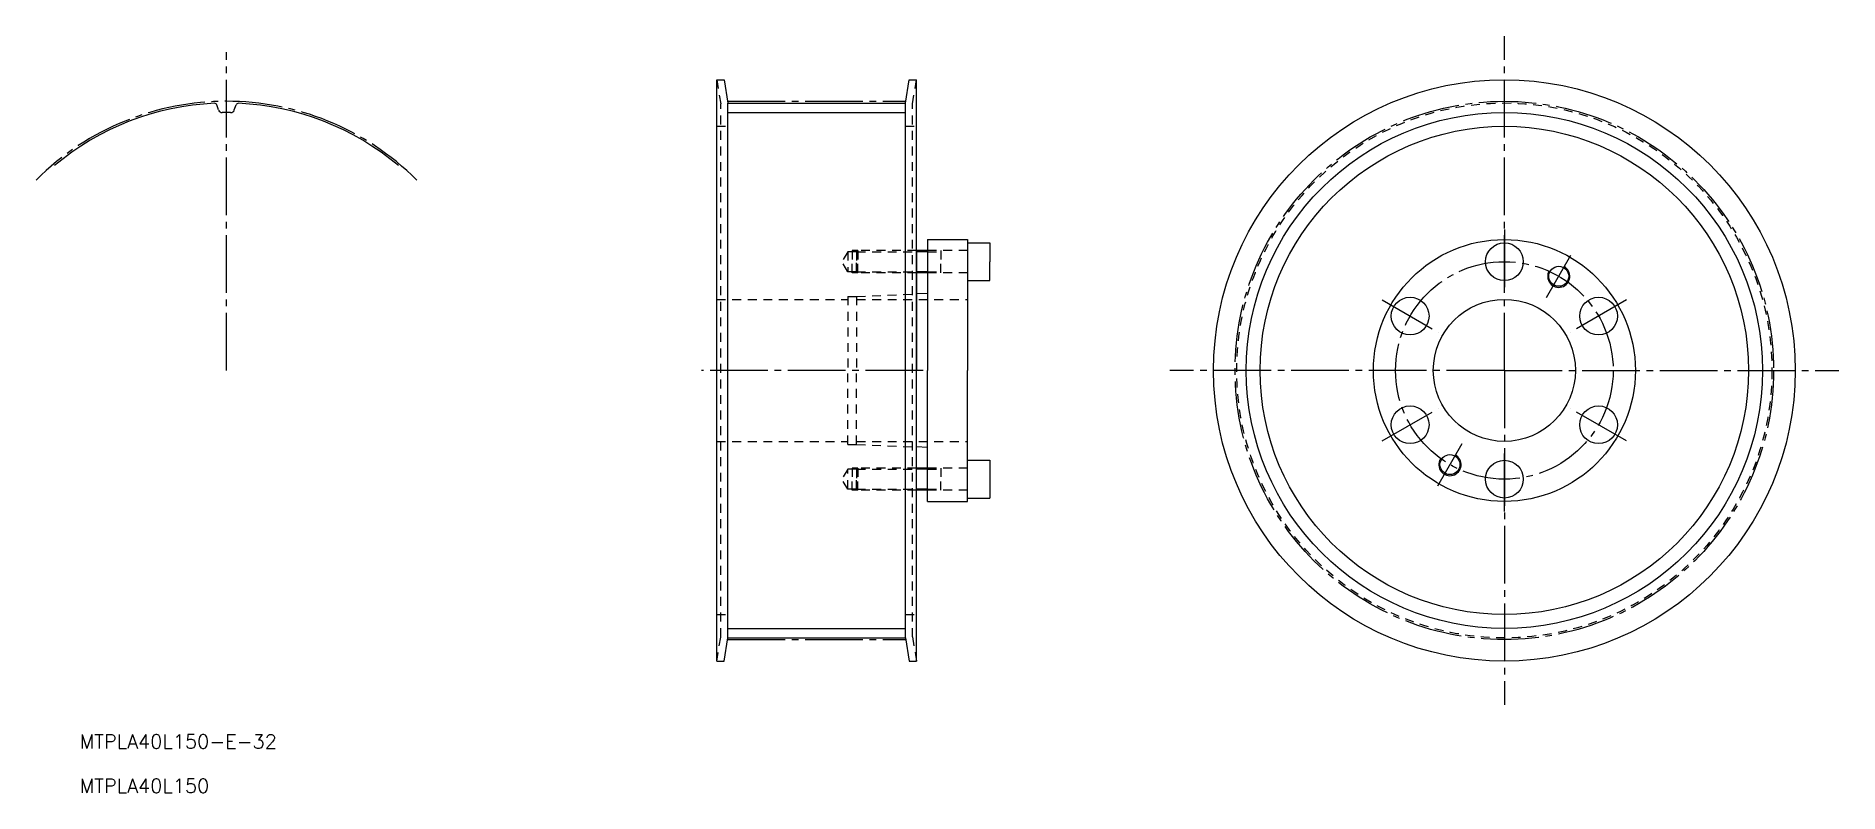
# Model space of a CAD drawing. Extents: x 16 to 422, y 48 to 219.
import ezdxf

# ---------------------------------------------------------------- set-up
doc = ezdxf.new("R2010")
doc.units = 0
doc.linetypes.add('CENTER', pattern=[17.5, 13, -1.5, 1.5, -1.5])
doc.linetypes.add('DASHED', pattern=[3.5, 2, -1.5])
doc.layers.get('0').update_dxf_attribs({"linetype": 'CONTINUOUS'})
doc.layers.add('CENTER', color=1, linetype='CENTER')
doc.styles.get("Standard").update_dxf_attribs({"font": 'txt.shx', "bigfont": '@extfont2.shx'})

msp = doc.modelspace()

# ---------------------------------------------------------------- linework, layer by layer
at = {"color": 7, "linetype": 'CONTINUOUS'}
for p, q in [((169.12, 77.81), (169.12, 208.81)), ((169.12, 208.81), (170.78, 208.81)), ((170.78, 208.81), (171.62, 203.56)), ((211.62, 203.56), (212.46, 208.81)), ((212.46, 208.81), (214.12, 208.81)), ((214.12, 77.81), (214.12, 208.81)), ((56.95, 201.99), (56.53, 203.15)), ((60.47, 201.99), (60.9, 203.15)), ((171.62, 203.56), (211.62, 203.56)), ((171.62, 83.05), (171.62, 203.56)), ((211.62, 83.05), (211.62, 203.56)), ((170.78, 77.81), (171.62, 83.05)), ((171.62, 83.05), (211.62, 83.05)), ((211.62, 83.05), (212.46, 77.81)), ((169.12, 77.81), (170.78, 77.81)), ((212.46, 77.81), (214.12, 77.81))]:
    msp.add_line(p, q, dxfattribs=at)
at = {"color": 3, "linetype": 'DASHED'}
for p, q in [((169.12, 208.81), (170.02, 203.35)), ((213.22, 203.35), (214.12, 208.81)), ((170.02, 83.26), (170.02, 203.35)), ((213.22, 83.26), (213.22, 203.35)), ((169.12, 198.31), (171.62, 198.31)), ((211.62, 198.31), (214.12, 198.31)), ((198.62, 170.06), (197.32, 167.81)), ((198.62, 165.56), (197.32, 167.81)), ((200.62, 170.06), (198.62, 170.06)), ((198.62, 170.06), (198.62, 165.56)), ((200.87, 170.31), (199.62, 170.31)), ((199.62, 170.31), (199.62, 167.81)), ((199.62, 165.31), (199.62, 167.81)), ((200.87, 170.31), (200.62, 170.06)), ((200.62, 170.06), (214.12, 170.06)), ((200.62, 170.06), (200.62, 167.81)), ((200.62, 165.56), (200.62, 167.81)), ((214.12, 170.31), (200.87, 170.31)), ((200.87, 170.31), (200.87, 167.81)), ((200.87, 165.31), (200.87, 167.81)), ((225.62, 170.31), (216.62, 170.31)), ((216.62, 170.06), (219.62, 170.06)), ((219.62, 170.31), (219.62, 167.81)), ((219.62, 165.31), (219.62, 167.81)), ((200.62, 165.56), (198.62, 165.56)), ((200.87, 165.31), (199.62, 165.31)), ((200.62, 165.56), (214.12, 165.56)), ((200.87, 165.31), (200.62, 165.56)), ((214.12, 165.31), (200.87, 165.31)), ((216.62, 165.56), (219.62, 165.56)), ((225.62, 165.31), (216.62, 165.31)), ((169.12, 159.31), (198.62, 159.31)), ((198.62, 159.98), (198.62, 143.31)), ((198.62, 159.98), (200.62, 159.98)), ((200.62, 159.98), (214.12, 160.55)), ((200.62, 159.98), (200.62, 143.31)), ((200.62, 159.31), (225.62, 159.31)), ((198.62, 126.63), (198.62, 143.31)), ((200.62, 126.63), (200.62, 143.31)), ((169.12, 127.31), (198.62, 127.31)), ((198.62, 126.63), (200.62, 126.63)), ((200.62, 127.31), (225.62, 127.31)), ((200.62, 126.63), (214.12, 126.06)), ((198.62, 121.06), (197.32, 118.81)), ((198.62, 116.56), (197.32, 118.81)), ((200.62, 121.06), (198.62, 121.06)), ((198.62, 116.56), (198.62, 121.06)), ((200.87, 121.31), (199.62, 121.31)), ((199.62, 121.31), (199.62, 118.81)), ((199.62, 116.31), (199.62, 118.81)), ((200.87, 121.31), (200.62, 121.06)), ((200.62, 121.06), (214.12, 121.06)), ((200.62, 121.06), (200.62, 118.81)), ((200.62, 116.56), (200.62, 118.81)), ((214.12, 121.31), (200.87, 121.31)), ((200.87, 121.31), (200.87, 118.81)), ((200.87, 116.31), (200.87, 118.81)), ((225.62, 121.31), (216.62, 121.31)), ((216.62, 121.06), (219.62, 121.06)), ((219.62, 121.31), (219.62, 118.81)), ((219.62, 116.31), (219.62, 118.81)), ((200.62, 116.56), (198.62, 116.56)), ((200.87, 116.31), (199.62, 116.31)), ((200.62, 116.56), (214.12, 116.56)), ((200.87, 116.31), (200.62, 116.56)), ((214.12, 116.31), (200.87, 116.31)), ((216.62, 116.56), (219.62, 116.56)), ((225.62, 116.31), (216.62, 116.31)), ((169.12, 88.31), (171.62, 88.31)), ((211.62, 88.31), (214.12, 88.31)), ((169.12, 77.81), (170.02, 83.26)), ((213.22, 83.26), (214.12, 77.81))]:
    msp.add_line(p, q, dxfattribs=at)
at = {"color": 3, "linetype": 'CONTINUOUS'}
for p, q in [((171.62, 201.43), (211.62, 201.43)), ((171.62, 85.18), (211.62, 85.18))]:
    msp.add_line(p, q, dxfattribs=at)
for p, q in [((216.62, 172.81), (225.62, 172.81)), ((216.62, 172.81), (216.62, 170.31)), ((225.62, 172.81), (225.62, 172.06)), ((225.62, 172.06), (225.62, 163.56)), ((225.62, 172.06), (230.62, 172.06)), ((230.62, 172.06), (230.62, 167.81)), ((216.62, 170.31), (214.12, 170.31)), ((214.12, 170.31), (214.12, 165.31)), ((216.62, 170.31), (216.62, 165.31)), ((230.62, 163.56), (230.62, 167.81)), ((214.12, 165.31), (214.12, 160.55)), ((216.62, 165.31), (214.12, 165.31)), ((216.62, 165.31), (216.62, 160.66)), ((225.62, 163.56), (225.62, 143.31)), ((225.62, 163.56), (230.62, 163.56)), ((216.62, 160.66), (214.12, 160.55)), ((214.12, 160.55), (214.12, 143.31)), ((216.62, 160.66), (216.62, 143.31)), ((214.12, 126.06), (214.12, 143.31)), ((216.62, 125.96), (216.62, 143.31)), ((225.62, 123.06), (225.62, 143.31)), ((214.12, 121.31), (214.12, 126.06)), ((216.62, 125.96), (214.12, 126.06)), ((216.62, 121.31), (216.62, 125.96)), ((225.62, 114.56), (225.62, 123.06)), ((225.62, 123.06), (230.62, 123.06)), ((230.62, 123.06), (230.62, 114.56)), ((216.62, 121.31), (214.12, 121.31)), ((214.12, 116.31), (214.12, 121.31)), ((216.62, 116.31), (216.62, 121.31)), ((216.62, 116.31), (214.12, 116.31)), ((216.62, 113.81), (216.62, 116.31)), ((216.62, 113.81), (225.62, 113.81)), ((225.62, 114.56), (230.62, 114.56)), ((225.62, 113.81), (225.62, 114.56))]:
    msp.add_line(p, q)
at = {"color": 3}
for p, q in [((216.62, 170.06), (214.12, 170.06)), ((216.62, 165.56), (214.12, 165.56)), ((216.62, 121.06), (214.12, 121.06)), ((216.62, 116.56), (214.12, 116.56))]:
    msp.add_line(p, q, dxfattribs=at)
for centre, radius in [((346.5, 143.31), 65.5), ((346.5, 143.31), 55), ((346.5, 143.31), 29.5), ((346.5, 143.31), 29.5), ((346.5, 167.81), 4.25), ((358.75, 164.52), 2.25), ((325.28, 155.56), 4.25), ((346.5, 143.31), 16), ((367.72, 155.56), 4.25), ((325.28, 131.06), 4.25), ((367.72, 131.06), 4.25), ((334.25, 122.09), 2.25), ((346.5, 118.81), 4.25)]:
    msp.add_circle(centre, radius)
at = {"color": 3, "linetype": 'DASHED'}
msp.add_circle((346.5, 143.31), 60.26, dxfattribs=at)
at = {"color": 3}
msp.add_circle((346.5, 143.31), 58.13, dxfattribs=at)
at = {"color": 7, "linetype": 'CONTINUOUS'}
for centre, radius, start, end in [((58.71, 143.31), 60.25, 92.5737, 130), ((56.03, 202.97), 0.53, 20, 92.5737), ((61.39, 202.97), 0.53, 87.4263, 160), ((58.71, 143.31), 60.25, 50, 87.4263), ((57.76, 202.28), 0.86, 200, 270.9253), ((58.71, 143.31), 58.12, 89.0747, 90.9253), ((59.66, 202.28), 0.86, 269.0747, 340)]:
    msp.add_arc(centre, radius, start, end, dxfattribs=at)
at = {"color": 3}
for centre in [(358.75, 164.52), (334.25, 122.09)]:
    msp.add_arc(centre, 2.5, 150, 62, dxfattribs=at)
at = {"layer": 'CENTER', "color": 1, "linetype": 'CENTER'}
for p, q in [((346.5, 143.31), (346.5, 218.66)), ((58.71, 143.31), (58.71, 215)), ((171.56, 203.95), (211.68, 203.95)), ((346.5, 175.06), (346.5, 160.56)), ((356, 159.76), (361.5, 169.29)), ((319, 159.18), (331.56, 151.93)), ((374, 159.18), (361.44, 151.93)), ((215.62, 143.31), (165.7, 143.31)), ((346.5, 143.31), (271.15, 143.31)), ((346.5, 143.31), (421.85, 143.31)), ((346.5, 143.31), (346.5, 67.96)), ((319, 127.43), (331.56, 134.68)), ((374, 127.43), (361.44, 134.68)), ((331.5, 117.32), (337, 126.85)), ((346.5, 111.56), (346.5, 126.06)), ((171.56, 82.67), (211.68, 82.67))]:
    msp.add_line(p, q, dxfattribs=at)
for radius in [60.64, 24.5]:
    msp.add_circle((346.5, 143.31), radius, dxfattribs=at)
msp.add_arc((58.71, 143.31), 60.64, 45, 135, dxfattribs=at)

# ---------------------------------------------------------------- texts
for s, p in [('MTPLA40L150-E-32', (25.63, 58.1)), ('MTPLA40L150', (25.63, 48.1))]:
    msp.add_text(s, height=3.2).set_placement(p)

doc.saveas('drawing.dxf')
